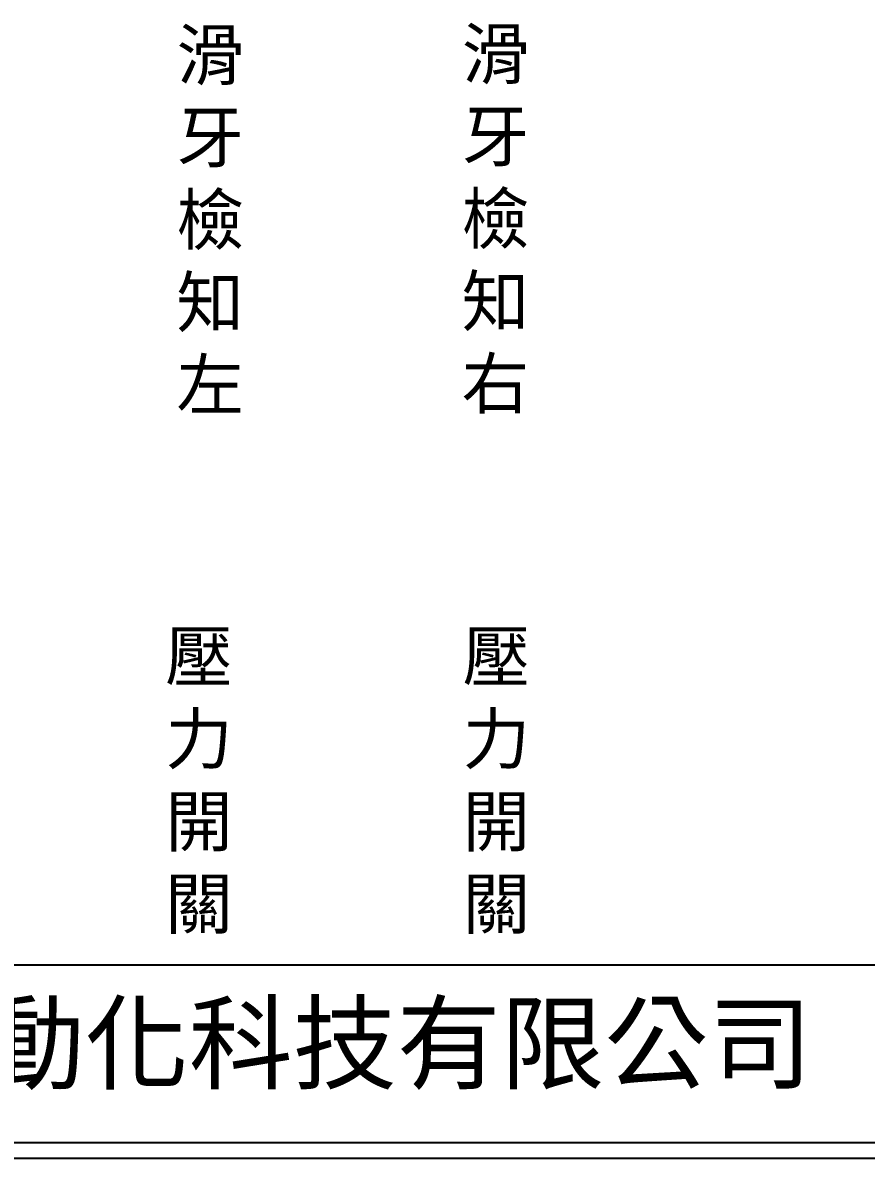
# Model space of a CAD drawing. Extents: x 325 to 612, y 3 to 207.
# Drawn here: x 391.8 to 458.2, y 3 to 92.5 of the extents above; entities that cross this region are included whole.
import ezdxf

# ---------------------------------------------------------------- set-up
doc = ezdxf.new("R2010")
doc.units = 0
doc.layers.add('圖框層', color=7, linetype='CONTINUOUS')
doc.layers.add('標尺寸層', color=3, linetype='CONTINUOUS')
doc.styles.add('CNS', font='romanc.shx', dxfattribs={"bigfont": 'chineset.shx'})
doc.styles.add('STSL', font='KAIU.TTF')

msp = doc.modelspace()

# ---------------------------------------------------------------- linework, layer by layer
at = {"layer": '圖框層', "color": 7}
for p, q in [((326.569, 18.25), (611.07, 18.25)), ((326.569, 4.25), (611.07, 4.25)), ((325.319, 3), (612.319, 3))]:
    msp.add_line(p, q, dxfattribs=at)

# ---------------------------------------------------------------- texts
at = {"layer": '圖框層', "color": 4, "style": 'STSL'}
msp.add_text('泓陞自動化科技有限公司', height=6, dxfattribs=at).set_placement((363.923, 9.076))
at = {"layer": '標尺寸層', "color": 7, "char_height": 3.9, "width": 4.96081, "attachment_point": 5, "style": 'CNS'}
for s, insert in [('{\\fDFKai-SB|b0|i0|c136|p65;滑牙檢知左}', (406.523, 76.849)), ('{\\fDFKai-SB|b0|i0|c136|p65;滑牙檢知右}', (428.99, 76.849)), ('{\\fDFKai-SB|b0|i0|c136|p65;壓力開關}', (405.643, 32.596)), ('{\\fDFKai-SB|b0|i0|c136|p65;壓力開關}', (429.067, 32.596))]:
    msp.add_mtext(s, dxfattribs=dict(at, insert=insert))

doc.saveas('drawing.dxf')
